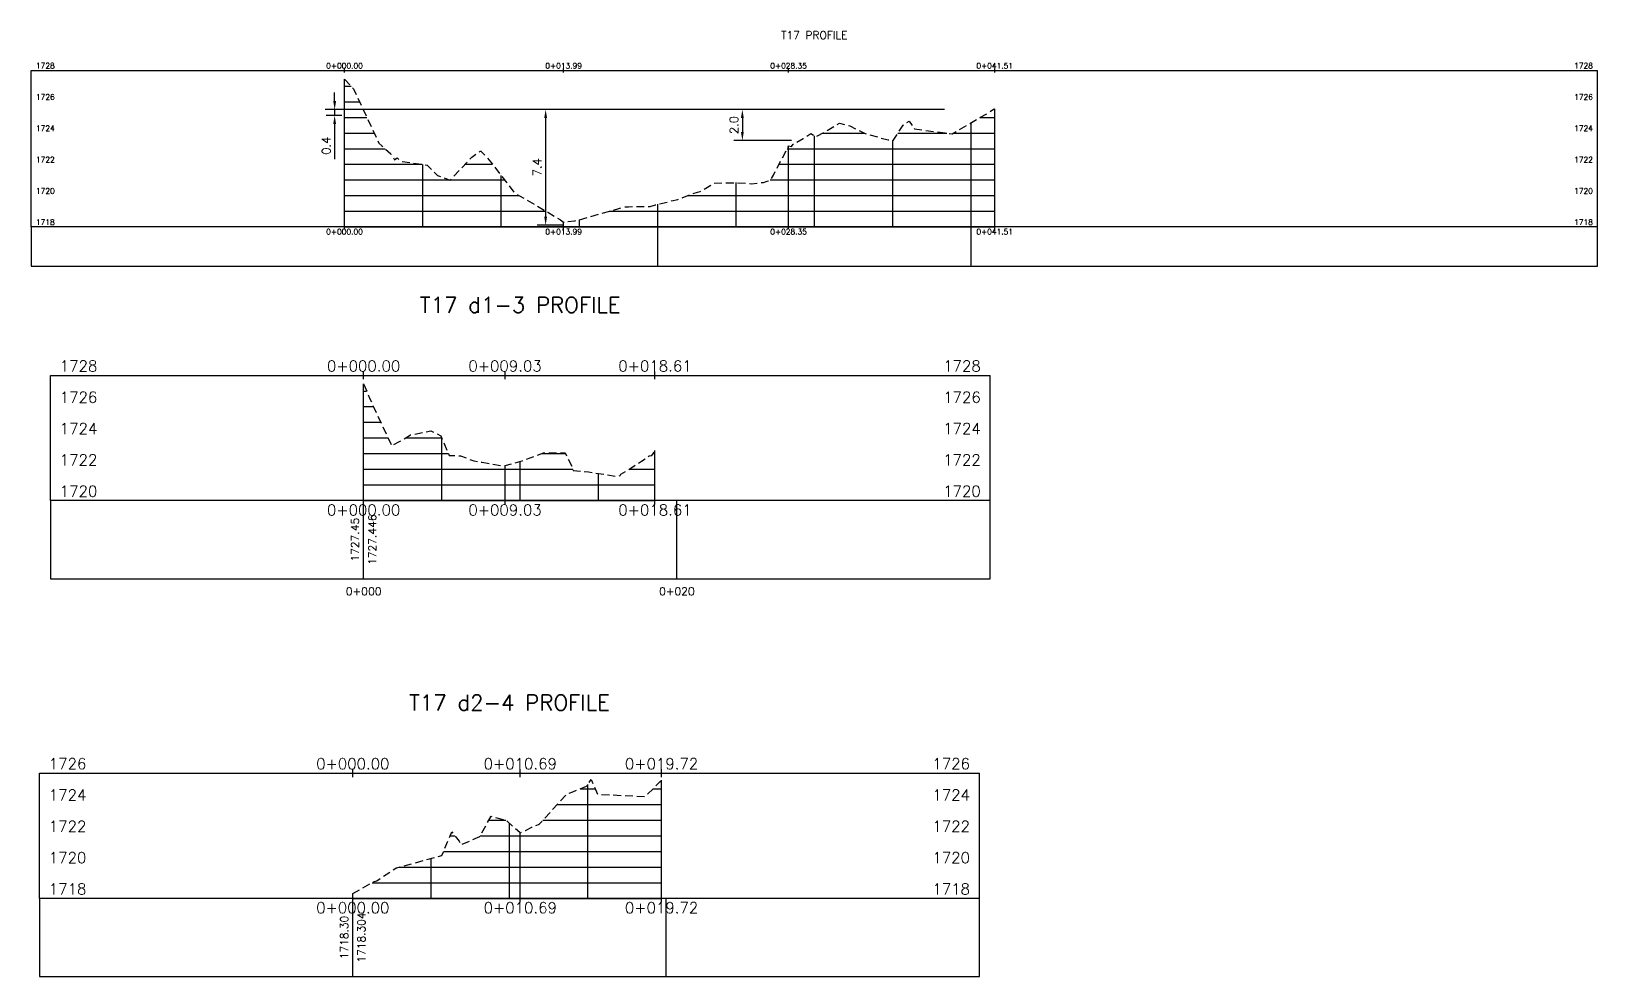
# Model space of a CAD drawing. Header units: metres. Extents: x 419533 to 423558, y 4805342 to 4807578.
# Drawn here: x 423120.6 to 423220.6, y 4807517.8 to 4807578.1 of the extents above; entities that cross this region are included whole.
import ezdxf

# ---------------------------------------------------------------- set-up
doc = ezdxf.new("R2010")
doc.units = ezdxf.units.M
doc.linetypes.add('DASHED', pattern=[0.75, 0.5, -0.25])
doc.linetypes.add('DASHED2', pattern=[0.375, 0.25, -0.125])
for name, color, linetype in [('C-ROAD-PROF', 1, 'DASHED'), ('C-ROAD-PROF-GRID-GEOM', 5, 'Continuous'), ('C-ROAD-PROF-GRID-MAJR', 8, 'Continuous'), ('C-ROAD-PROF-GRID-MINR', 8, 'Continuous'), ('C-ROAD-PROF-TEXT', 11, 'Continuous'), ('C-ROAD-PROF-TICK', 7, 'Continuous'), ('C-ROAD-PROF-TITL', 11, 'Continuous'), ('C-ROAD-PROF-TTLB', 5, 'Continuous')]:
    doc.layers.add(name, color=color, linetype=linetype)
doc.styles.get("Standard").update_dxf_attribs({"font": 'simplex.shx'})
doc.dimstyles.new('TFO75', dxfattribs={"dimscale": 3, "dimtxt": 0.18, "dimasz": 0.18, "dimexe": 0.18, "dimexo": 0.0625, "dimgap": 0.09, "dimtad": 1, "dimdec": 1, "dimzin": 0, "dimdsep": 46, "dimtxsty": 'Standard', "dimcen": 0.09, "dimse1": 1, "dimse2": 1, "dimclrd": 3, "dimclre": 3, "dimclrt": 1, "dimadec": 4, "dimazin": 0, "dimtfac": 1, "dimtdec": 1, "dimtmove": 0, "dimatfit": 3, "dimfxl": 1, "dimtolj": 1, "dimtzin": 0, "dimarcsym": 0})

# ---------------------------------------------------------------- blocks, each defined once
blk = doc.blocks.new('*D27')
at = {"color": 3, "lineweight": -2, "transparency": 16777216}
for p, q in [((423178.71, 4807573.15), (423165.46, 4807573.15)), ((423166, 4807572.61), (423166, 4807571.71)), ((423169.13, 4807571.17), (423165.46, 4807571.17))]:
    blk.add_line(p, q, dxfattribs=at)
at = {"color": 3, "transparency": 16777216}
for points in [[(423165.91, 4807572.61), (423166.09, 4807572.61), (423166, 4807573.15)], [(423165.91, 4807571.71), (423166.09, 4807571.71), (423166, 4807571.17)]]:
    blk.add_solid(points, dxfattribs=at)
at = {"layer": 'Defpoints', "color": 0, "transparency": 16777216}
for p in [(423178.9, 4807573.15), (423166, 4807571.17), (423169.32, 4807571.17)]:
    blk.add_point(p, dxfattribs=at)
at = {"color": 1, "transparency": 16777216, "insert": (423165.46, 4807572.16), "char_height": 0.54, "attachment_point": 5, "rotation": 90}
blk.add_mtext('\\A1;2.0', dxfattribs=at)
blk = doc.blocks.new('*D28')
at = {"color": 3, "lineweight": -2, "transparency": 16777216}
for p, q in [((423178.71, 4807573.15), (423152.9, 4807573.15)), ((423153.44, 4807572.61), (423153.44, 4807566.31)), ((423154.59, 4807565.77), (423152.9, 4807565.77))]:
    blk.add_line(p, q, dxfattribs=at)
at = {"color": 3, "transparency": 16777216}
for points in [[(423153.35, 4807572.61), (423153.53, 4807572.61), (423153.44, 4807573.15)], [(423153.35, 4807566.31), (423153.53, 4807566.31), (423153.44, 4807565.77)]]:
    blk.add_solid(points, dxfattribs=at)
at = {"layer": 'Defpoints', "color": 0, "transparency": 16777216}
for p in [(423178.9, 4807573.15), (423153.44, 4807565.77), (423154.78, 4807565.77)]:
    blk.add_point(p, dxfattribs=at)
at = {"color": 1, "transparency": 16777216, "insert": (423152.9, 4807569.46), "char_height": 0.54, "attachment_point": 5, "rotation": 90}
blk.add_mtext('\\A1;7.4', dxfattribs=at)
blk = doc.blocks.new('*D29')
at = {"color": 3, "lineweight": -2, "transparency": 16777216}
for p, q in [((423139.97, 4807573.69), (423139.97, 4807574.23)), ((423178.71, 4807573.15), (423139.43, 4807573.15)), ((423139.97, 4807573.15), (423139.97, 4807572.77)), ((423140.42, 4807572.77), (423139.43, 4807572.77)), ((423139.97, 4807572.23), (423139.97, 4807569.99))]:
    blk.add_line(p, q, dxfattribs=at)
at = {"color": 3, "transparency": 16777216}
for points in [[(423139.88, 4807573.69), (423140.06, 4807573.69), (423139.97, 4807573.15)], [(423139.88, 4807572.23), (423140.06, 4807572.23), (423139.97, 4807572.77)]]:
    blk.add_solid(points, dxfattribs=at)
at = {"layer": 'Defpoints', "color": 0, "transparency": 16777216}
for p in [(423178.9, 4807573.15), (423139.97, 4807572.77), (423140.6, 4807572.77)]:
    blk.add_point(p, dxfattribs=at)
at = {"color": 1, "transparency": 16777216, "insert": (423139.43, 4807570.84), "char_height": 0.54, "attachment_point": 5, "rotation": 90}
blk.add_mtext('\\A1;0.4', dxfattribs=at)
blk = doc.blocks.new('leg_extensions_profiles_1')
at = {"linetype": 'DASHED2', "flags": 128}
blk.add_lwpolyline([(423178.9, 4807573.15), (423139.36, 4807573.15)], dxfattribs=at)
at = {"layer": 'C-ROAD-PROF', "color": 1, "linetype": 'DASHED', "lineweight": -3, "flags": 128}
blk.add_lwpolyline([(423140.6, 4807575.09), (423141.18, 4807574.47), (423142.79, 4807571), (423142.98, 4807570.84), (423143.55, 4807570.31), (423143.8, 4807569.94), (423143.96, 4807570.06), (423144.16, 4807569.85), (423145.87, 4807569.6), (423146.54, 4807568.94), (423146.79, 4807568.84), (423147.33, 4807568.64), (423148.73, 4807570.1), (423149.25, 4807570.49), (423149.31, 4807570.5), (423149.94, 4807569.79), (423151.46, 4807567.82), (423151.78, 4807567.63), (423152.81, 4807567.05), (423153.57, 4807566.59), (423154.38, 4807566.11), (423154.59, 4807565.95), (423155.31, 4807566.05), (423155.51, 4807566.07), (423156.17, 4807566.28), (423158.12, 4807566.82), (423158.45, 4807566.93), (423158.72, 4807566.94), (423159.12, 4807566.95), (423160.12, 4807566.96), (423160.46, 4807567.06), (423161.47, 4807567.31), (423161.88, 4807567.41), (423162.74, 4807567.74), (423163.13, 4807567.87), (423163.3, 4807567.91), (423164.19, 4807568.44), (423164.8, 4807568.47), (423165.63, 4807568.48), (423166.59, 4807568.41), (423167.34, 4807568.5), (423167.58, 4807568.58), (423167.77, 4807568.62), (423167.98, 4807568.96), (423168.95, 4807570.83), (423169.13, 4807570.78), (423169.24, 4807570.93), (423169.88, 4807571.29), (423170.38, 4807571.61), (423170.71, 4807571.41), (423172.19, 4807572.27), (423172.85, 4807572.11), (423173.84, 4807571.61), (423175.31, 4807571.21), (423175.63, 4807571.17), (423176.26, 4807572.15), (423176.65, 4807572.41), (423176.99, 4807571.91), (423179.4, 4807571.6), (423181.76, 4807572.98), (423182.04, 4807573.17), (423182.11, 4807573.19)], dxfattribs=at)
at = {"layer": 'C-ROAD-PROF-GRID-GEOM', "color": 5, "linetype": 'Continuous', "lineweight": -3}
for p, q in [((423140.6, 4807565.65), (423140.6, 4807575.09)), ((423182.11, 4807565.65), (423182.11, 4807573.19)), ((423168.95, 4807565.65), (423168.95, 4807570.83)), ((423154.59, 4807565.65), (423154.59, 4807565.95))]:
    blk.add_line(p, q, dxfattribs=at)
at = {"layer": 'C-ROAD-PROF-GRID-MAJR', "color": 8, "linetype": 'Continuous', "lineweight": -3}
for p, q in [((423140.6, 4807565.65), (423140.6, 4807575.09)), ((423140.6, 4807573.65), (423141.56, 4807573.65)), ((423180.6, 4807565.65), (423180.6, 4807572.3)), ((423140.6, 4807571.65), (423142.49, 4807571.65)), ((423171.12, 4807571.65), (423173.77, 4807571.65)), ((423175.93, 4807571.65), (423179.05, 4807571.65)), ((423179.48, 4807571.65), (423182.11, 4807571.65)), ((423140.6, 4807569.65), (423145.55, 4807569.65)), ((423148.29, 4807569.65), (423150.05, 4807569.65)), ((423168.33, 4807569.65), (423182.11, 4807569.65)), ((423140.6, 4807567.65), (423151.75, 4807567.65)), ((423160.6, 4807565.65), (423160.6, 4807567.1)), ((423162.49, 4807567.65), (423182.11, 4807567.65)), ((423140.6, 4807565.65), (423182.11, 4807565.65))]:
    blk.add_line(p, q, dxfattribs=at)
at = {"layer": 'C-ROAD-PROF-GRID-MINR', "color": 8, "linetype": 'Continuous', "lineweight": -3}
for p, q in [((423140.6, 4807574.65), (423141.02, 4807574.65)), ((423140.6, 4807572.65), (423142.03, 4807572.65)), ((423181.19, 4807572.65), (423182.11, 4807572.65)), ((423170.6, 4807565.65), (423170.6, 4807571.47)), ((423175.6, 4807565.65), (423175.6, 4807571.18)), ((423140.6, 4807570.65), (423143.18, 4807570.65)), ((423168.86, 4807570.65), (423182.11, 4807570.65)), ((423145.6, 4807565.65), (423145.6, 4807569.64)), ((423140.6, 4807568.65), (423147.31, 4807568.65)), ((423147.33, 4807568.65), (423150.82, 4807568.65)), ((423150.6, 4807565.65), (423150.6, 4807568.93)), ((423165.6, 4807565.65), (423165.6, 4807568.48)), ((423167.78, 4807568.65), (423182.11, 4807568.65)), ((423140.6, 4807566.65), (423153.48, 4807566.65)), ((423155.6, 4807565.65), (423155.6, 4807566.1)), ((423157.49, 4807566.65), (423182.11, 4807566.65))]:
    blk.add_line(p, q, dxfattribs=at)
at = {"layer": 'C-ROAD-PROF-TEXT', "color": 11, "linetype": 'Continuous', "lineweight": -3}
for p, q in [((423140.6, 4807575.52), (423140.6, 4807575.77)), ((423154.59, 4807575.52), (423154.59, 4807575.77)), ((423168.95, 4807575.52), (423168.95, 4807575.77)), ((423182.11, 4807575.52), (423182.11, 4807575.77)), ((423140.6, 4807565.52), (423140.6, 4807565.77)), ((423154.59, 4807565.52), (423154.59, 4807565.77)), ((423168.95, 4807565.52), (423168.95, 4807565.77)), ((423182.11, 4807565.52), (423182.11, 4807565.77))]:
    blk.add_line(p, q, dxfattribs=at)
at = {"layer": 'C-ROAD-PROF-TICK', "color": 7, "linetype": 'Continuous', "lineweight": -3}
for p, q in [((423160.6, 4807563.15), (423160.6, 4807565.65)), ((423180.6, 4807563.15), (423180.6, 4807565.65))]:
    blk.add_line(p, q, dxfattribs=at)
at = {"layer": 'C-ROAD-PROF-TTLB', "color": 5, "linetype": 'Continuous', "lineweight": -3}
for p, q in [((423120.6, 4807565.65), (423120.6, 4807575.65)), ((423120.6, 4807575.65), (423220.6, 4807575.65)), ((423220.6, 4807565.65), (423220.6, 4807575.65))]:
    blk.add_line(p, q, dxfattribs=at)
blk.add_3dface([(423120.6, 4807563.15), (423220.6, 4807563.15), (423220.6, 4807565.65), (423120.6, 4807565.65)], dxfattribs=at)
at = {"layer": 'C-ROAD-PROF-TEXT', "color": 11, "linetype": 'Continuous', "lineweight": -3, "char_height": 0.35}
for s, insert, attachment_point in [('1728', (423122.1, 4807575.95), 6), ('0+000.00', (423140.6, 4807575.77), 8), ('0+013.99', (423154.59, 4807575.77), 8), ('0+028.35', (423168.95, 4807575.77), 8), ('0+041.51', (423182.11, 4807575.77), 8), ('{\\C256;1728}', (423219.1, 4807575.95), 4), ('1726', (423122.1, 4807573.95), 6), ('{\\C256;1726}', (423219.1, 4807573.95), 4), ('1724', (423122.1, 4807571.95), 6), ('{\\C256;1724}', (423219.1, 4807571.95), 4), ('1722', (423122.1, 4807569.95), 6), ('{\\C256;1722}', (423219.1, 4807569.95), 4), ('1720', (423122.1, 4807567.95), 6), ('{\\C256;1720}', (423219.1, 4807567.95), 4), ('1718', (423122.1, 4807565.95), 6), ('{\\C256;1718}', (423219.1, 4807565.95), 4), ('0+000.00', (423140.6, 4807565.52), 2), ('0+013.99', (423154.59, 4807565.52), 2), ('0+028.35', (423168.95, 4807565.52), 2), ('0+041.51', (423182.11, 4807565.52), 2)]:
    blk.add_mtext(s, dxfattribs=dict(at, insert=insert, attachment_point=attachment_point))
at = {"layer": 'C-ROAD-PROF-TITL', "color": 11, "linetype": 'Continuous', "lineweight": -3, "insert": (423170.6, 4807577.65), "char_height": 0.5, "attachment_point": 8}
blk.add_mtext('T17 PROFILE', dxfattribs=at)
for base, p2, picture, middle in [((423139.97, 4807572.77), (423140.6, 4807572.77), '*D29', (423139.43, 4807570.84)), ((423153.44, 4807565.77), (423154.78, 4807565.77), '*D28', (423152.9, 4807569.46)), ((423166, 4807571.17), (423169.32, 4807571.17), '*D27', (423165.46, 4807572.16))]:
    dim = blk.add_linear_dim(base=base, p1=(423178.9, 4807573.15), p2=p2, angle=90, dimstyle='TFO75')
    dim.commit()
    dim.dimension.update_dxf_attribs({"geometry": picture, "text_midpoint": middle})

msp = doc.modelspace()

# ---------------------------------------------------------------- linework, layer by layer
at = {"layer": 'C-ROAD-PROF', "color": 1, "linetype": 'DASHED', "lineweight": -3, "flags": 128}
for points in [[(423141.82, 4807555.62), (423142.22, 4807554.67), (423143.61, 4807551.67), (423144.07, 4807551.92), (423144.81, 4807552.37), (423146.12, 4807552.63), (423146.74, 4807552.31), (423147.28, 4807551.05), (423148.01, 4807551.03), (423148.86, 4807550.71), (423149.38, 4807550.62), (423150.85, 4807550.36), (423150.86, 4807550.41), (423151.95, 4807550.71), (423151.98, 4807550.73), (423153.3, 4807551.22), (423154.36, 4807551.23), (423154.69, 4807551.21), (423155.11, 4807550.35), (423155.2, 4807550.09), (423156.17, 4807550), (423157.96, 4807549.72), (423158.06, 4807549.71), (423158.2, 4807549.78), (423158.25, 4807549.85), (423159.56, 4807550.68), (423160.05, 4807551.03), (423160.22, 4807551.05), (423160.42, 4807551.36)], [(423141.13, 4807523.06), (423141.74, 4807523.42), (423142.49, 4807523.83), (423142.66, 4807523.89), (423143.88, 4807524.69), (423143.89, 4807524.7), (423143.93, 4807524.72), (423146.81, 4807525.49), (423147.44, 4807527.01), (423147.92, 4807526.41), (423148.03, 4807526.18), (423149.23, 4807526.71), (423149.96, 4807528), (423150.91, 4807527.75), (423151.79, 4807526.98), (423151.81, 4807526.95), (423151.82, 4807526.95), (423151.82, 4807526.95), (423152.15, 4807527.1), (423152.56, 4807527.31), (423153.04, 4807527.51), (423153.05, 4807527.52), (423153.13, 4807527.6), (423154.77, 4807529.41), (423155.18, 4807529.57), (423156.05, 4807529.92), (423156.35, 4807530.35), (423156.75, 4807529.41), (423159.8, 4807529.27), (423160.5, 4807529.96), (423160.75, 4807530.23), (423160.84, 4807530.3)]]:
    msp.add_lwpolyline(points, dxfattribs=at)
at = {"layer": 'C-ROAD-PROF-GRID-GEOM', "color": 5, "linetype": 'Continuous', "lineweight": -3}
for p, q in [((423141.82, 4807548.17), (423141.82, 4807555.62)), ((423160.42, 4807548.17), (423160.42, 4807551.36)), ((423150.85, 4807548.17), (423150.85, 4807550.36)), ((423160.84, 4807522.76), (423160.84, 4807530.3)), ((423151.82, 4807522.76), (423151.82, 4807526.95)), ((423141.13, 4807522.76), (423141.13, 4807523.06))]:
    msp.add_line(p, q, dxfattribs=at)
at = {"layer": 'C-ROAD-PROF-GRID-MAJR', "color": 8, "linetype": 'Continuous', "lineweight": -3}
for p, q in [((423141.82, 4807548.17), (423141.82, 4807555.62)), ((423141.82, 4807554.17), (423142.45, 4807554.17)), ((423141.82, 4807552.17), (423143.37, 4807552.17)), ((423144.49, 4807552.17), (423146.8, 4807552.17)), ((423141.82, 4807550.17), (423155.17, 4807550.17)), ((423158.76, 4807550.17), (423160.42, 4807550.17)), ((423141.82, 4807548.17), (423160.42, 4807548.17)), ((423154.18, 4807528.76), (423160.84, 4807528.76)), ((423147.34, 4807526.76), (423147.65, 4807526.76)), ((423149.25, 4807526.76), (423160.84, 4807526.76)), ((423144.08, 4807524.76), (423160.84, 4807524.76)), ((423141.13, 4807522.76), (423141.13, 4807523.06)), ((423141.13, 4807522.76), (423160.84, 4807522.76))]:
    msp.add_line(p, q, dxfattribs=at)
at = {"layer": 'C-ROAD-PROF-GRID-MINR', "color": 8, "linetype": 'Continuous', "lineweight": -3}
for p, q in [((423141.82, 4807555.17), (423142.01, 4807555.17)), ((423141.82, 4807553.17), (423142.91, 4807553.17)), ((423146.82, 4807548.17), (423146.82, 4807552.13)), ((423141.82, 4807551.17), (423147.23, 4807551.17)), ((423153.18, 4807551.17), (423154.71, 4807551.17)), ((423160.3, 4807551.17), (423160.42, 4807551.17)), ((423151.82, 4807548.17), (423151.82, 4807550.67)), ((423141.82, 4807549.17), (423160.42, 4807549.17)), ((423156.82, 4807548.17), (423156.82, 4807549.9)), ((423156.13, 4807522.76), (423156.13, 4807530.03)), ((423155.64, 4807529.76), (423156.61, 4807529.76)), ((423160.3, 4807529.76), (423160.84, 4807529.76)), ((423149.83, 4807527.76), (423150.89, 4807527.76)), ((423151.13, 4807522.76), (423151.13, 4807527.57)), ((423153.27, 4807527.76), (423160.84, 4807527.76)), ((423146.13, 4807522.76), (423146.13, 4807525.3)), ((423146.92, 4807525.76), (423160.84, 4807525.76)), ((423142.36, 4807523.76), (423160.84, 4807523.76))]:
    msp.add_line(p, q, dxfattribs=at)
at = {"layer": 'C-ROAD-PROF-TEXT', "color": 11, "linetype": 'Continuous', "lineweight": -3}
for p, q in [((423141.82, 4807555.92), (423141.82, 4807556.42)), ((423150.85, 4807555.92), (423150.85, 4807556.42)), ((423160.42, 4807555.92), (423160.42, 4807556.42)), ((423141.82, 4807547.92), (423141.82, 4807548.42)), ((423150.85, 4807547.92), (423150.85, 4807548.42)), ((423160.42, 4807547.92), (423160.42, 4807548.42)), ((423141.13, 4807530.51), (423141.13, 4807531.01)), ((423151.82, 4807530.51), (423151.82, 4807531.01)), ((423160.84, 4807530.51), (423160.84, 4807531.01)), ((423141.13, 4807522.51), (423141.13, 4807523.01)), ((423151.82, 4807522.51), (423151.82, 4807523.01)), ((423160.84, 4807522.51), (423160.84, 4807523.01))]:
    msp.add_line(p, q, dxfattribs=at)
at = {"layer": 'C-ROAD-PROF-TICK', "color": 7, "linetype": 'Continuous', "lineweight": -3}
for p, q in [((423141.82, 4807543.17), (423141.82, 4807548.17)), ((423161.82, 4807543.17), (423161.82, 4807548.17)), ((423141.13, 4807517.76), (423141.13, 4807522.76)), ((423161.13, 4807517.76), (423161.13, 4807522.76))]:
    msp.add_line(p, q, dxfattribs=at)
at = {"layer": 'C-ROAD-PROF-TTLB', "color": 5, "linetype": 'Continuous', "lineweight": -3}
for p, q in [((423121.82, 4807548.17), (423121.82, 4807556.17)), ((423121.82, 4807556.17), (423181.82, 4807556.17)), ((423181.82, 4807548.17), (423181.82, 4807556.17)), ((423121.13, 4807522.76), (423121.13, 4807530.76)), ((423121.13, 4807530.76), (423181.13, 4807530.76)), ((423181.13, 4807522.76), (423181.13, 4807530.76))]:
    msp.add_line(p, q, dxfattribs=at)
for points in [[(423121.82, 4807543.17), (423181.82, 4807543.17), (423181.82, 4807548.17), (423121.82, 4807548.17)], [(423121.13, 4807517.76), (423181.13, 4807517.76), (423181.13, 4807522.76), (423121.13, 4807522.76)]]:
    msp.add_3dface(points, dxfattribs=at)

# ---------------------------------------------------------------- block references
msp.add_blockref('leg_extensions_profiles_1', (0, 0))

# ---------------------------------------------------------------- texts
at = {"layer": 'C-ROAD-PROF-TEXT', "color": 11, "linetype": 'Continuous', "lineweight": -3}
for s, insert, char_height, attachment_point in [('1728', (423124.82, 4807556.77), 0.7, 6), ('0+000.00', (423141.82, 4807556.42), 0.7, 8), ('0+009.03', (423150.85, 4807556.42), 0.7, 8), ('0+018.61', (423160.42, 4807556.42), 0.7, 8), ('{\\C256;1728}', (423178.82, 4807556.77), 0.7, 4), ('1726', (423124.82, 4807554.77), 0.7, 6), ('{\\C256;1726}', (423178.82, 4807554.77), 0.7, 4), ('1724', (423124.82, 4807552.77), 0.7, 6), ('{\\C256;1724}', (423178.82, 4807552.77), 0.7, 4), ('1722', (423124.82, 4807550.77), 0.7, 6), ('{\\C256;1722}', (423178.82, 4807550.77), 0.7, 4), ('1720', (423124.82, 4807548.77), 0.7, 6), ('{\\C256;1720}', (423178.82, 4807548.77), 0.7, 4), ('0+000.00', (423141.82, 4807547.92), 0.7, 2), ('0+009.03', (423150.85, 4807547.92), 0.7, 2), ('0+018.61', (423160.42, 4807547.92), 0.7, 2), ('0+000', (423141.82, 4807542.62), 0.5, 2), ('0+020', (423161.82, 4807542.62), 0.5, 2), ('1726', (423124.12, 4807531.36), 0.7, 6), ('0+000.00', (423141.13, 4807531.01), 0.7, 8), ('0+010.69', (423151.82, 4807531.01), 0.7, 8), ('0+019.72', (423160.84, 4807531.01), 0.7, 8), ('{\\C256;1726}', (423178.13, 4807531.36), 0.7, 4), ('1724', (423124.12, 4807529.36), 0.7, 6), ('{\\C256;1724}', (423178.13, 4807529.36), 0.7, 4), ('1722', (423124.12, 4807527.36), 0.7, 6), ('{\\C256;1722}', (423178.13, 4807527.36), 0.7, 4), ('1720', (423124.12, 4807525.36), 0.7, 6), ('{\\C256;1720}', (423178.13, 4807525.36), 0.7, 4), ('1718', (423124.12, 4807523.36), 0.7, 6), ('{\\C256;1718}', (423178.13, 4807523.36), 0.7, 4), ('0+000.00', (423141.13, 4807522.51), 0.7, 2), ('0+010.69', (423151.82, 4807522.51), 0.7, 2), ('0+019.72', (423160.84, 4807522.51), 0.7, 2)]:
    msp.add_mtext(s, dxfattribs=dict(at, insert=insert, char_height=char_height, attachment_point=attachment_point))
at = {"layer": 'C-ROAD-PROF-TEXT', "color": 11, "linetype": 'Continuous', "lineweight": -3, "char_height": 0.5, "rotation": 90}
for s, insert, attachment_point in [('1727.45', (423141.52, 4807545.67), 8), ('1727.446', (423142.12, 4807545.67), 2), ('1718.30', (423140.83, 4807520.26), 8), ('1718.304', (423141.43, 4807520.26), 2)]:
    msp.add_mtext(s, dxfattribs=dict(at, insert=insert, attachment_point=attachment_point))
at = {"layer": 'C-ROAD-PROF-TITL', "color": 11, "linetype": 'Continuous', "lineweight": -3, "char_height": 1, "attachment_point": 8}
for s, insert in [('T17 d1-3 PROFILE', (423151.82, 4807560.17)), ('T17 d2-4 PROFILE', (423151.13, 4807534.76))]:
    msp.add_mtext(s, dxfattribs=dict(at, insert=insert))

doc.saveas('drawing.dxf')
